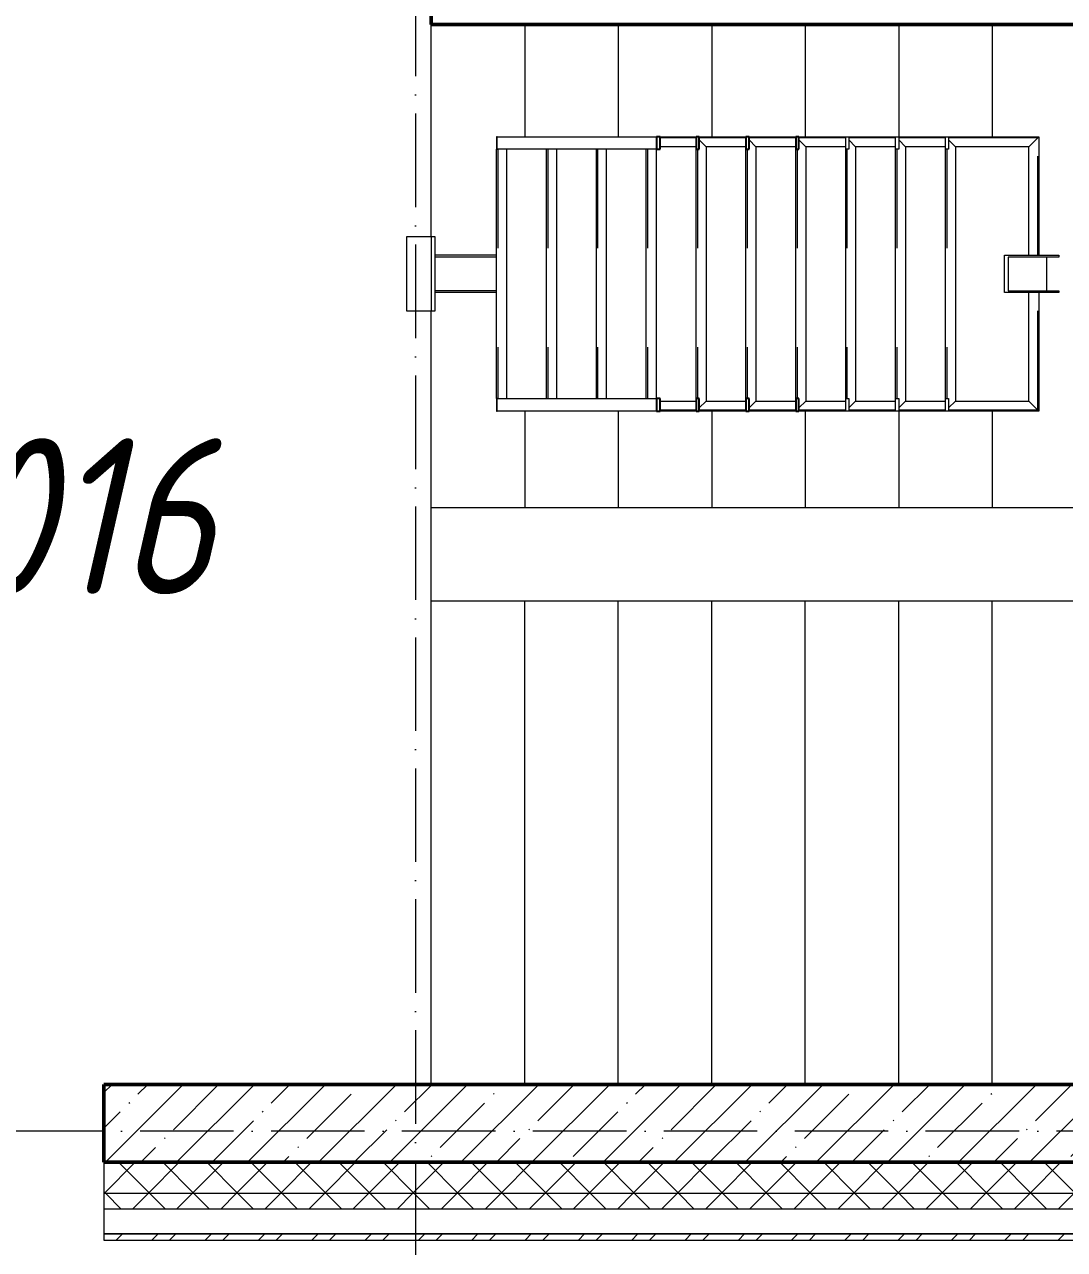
# Model space of a CAD drawing. Header units: millimetres. Extents: x -135211 to 49383, y -8033 to 228499.
# Drawn here: x -62247 to -58910, y 182833 to 186763 of the extents above; entities that cross this region are included whole.
import ezdxf

# ---------------------------------------------------------------- set-up
doc = ezdxf.new("R2010")
doc.units = ezdxf.units.MM
doc.linetypes.add('50_200_ШТРИХ_1Т_ш5_п1_п1_', pattern=[700, 500, -100, 0, -100])
doc.linetypes.add('Штрих', pattern=[635, 317.5, -317.5])
for name, color, linetype, lineweight in [('A-FLOR-____-OTLN', 7, 'Continuous', 9), ('A-GENM-____-HDLN', 7, 'Штрих', 9), ('A-GENM-____-MCUT', 7, 'Continuous', 25), ('A-GENM-____-OTLN', 7, 'Continuous', 9), ('A-WALL-____-MCUT', 7, 'Continuous', 13), ('A-WALL-____-MCUT-1', 7, 'Continuous', 9), ('A-WALL-____-MCUT-2', 7, 'Continuous', 50), ('A-WALL-____-PATT-1', 7, 'Continuous', 9), ('A-WALL-FNSH-MCUT-1', 7, 'Continuous', 9), ('S-GRID-____-OTLN-1', 7, '50_200_ШТРИХ_1Т_ш5_п1_п1_', 9), ('S-STRS-____-OTLN-1', 7, 'Continuous', 9), ('Марки помещений', 7, 'Continuous', 9)]:
    doc.layers.add(name, color=color, linetype=linetype, lineweight=lineweight)
doc.styles.add('ISOCPEUR_I_2', font='isocpeui.ttf', dxfattribs={"width": 0.85, "height": 2.3})
pattern_1 = [(45, (-129942.25, 127932.03), (-70.71068, 70.71068), []), (135, (-129942.25, 127932.03), (-70.71068, -70.71068), [])]

# ---------------------------------------------------------------- blocks, each defined once
blk = doc.blocks.new('ОМ_Труба_ГОСТ 8639-82 - ОМ_Труба_ГОСТ 8639-82-26350154-АР1_План отверстий 3 этажа в осях 1-64_Ю-ЯЯ')
at = {"layer": 'A-GENM-____-OTLN'}
for p, q in [((9439.1, 57971), (9439.1, 58091)), ((9439.1, 58091), (9614.1, 58091)), ((9614.1, 58085), (9451.2, 58085)), ((9451.2, 58085), (9451.2, 57977)), ((9574, 58085), (9574, 57977)), ((9614.1, 58091), (9614.1, 58085)), ((9614.1, 57971), (9439.1, 57971)), ((9451.2, 57977), (9614.1, 57977)), ((9614.1, 57977), (9614.1, 57971))]:
    blk.add_line(p, q, dxfattribs=at)
blk = doc.blocks.new('ОМ_Уголок_ГОСТ 8509-93 - ОМ_Уголок_ГОСТ 8509-93-26349651-АР1_План отверстий 3 этажа в осях 1-64_Ю-ЯЯ')
at = {"layer": 'A-GENM-____-HDLN'}
for p, q in [((4, -4), (380, -4)), ((500, -4), (876, -4))]:
    blk.add_line(p, q, dxfattribs=at)
at = {"layer": 'A-GENM-____-OTLN'}
for p, q in [((380, 0), (0, 0)), ((32, -32), (0, 0)), ((32, -32), (380, -32)), ((880, 0), (500, 0)), ((500, -32), (848, -32)), ((880, 0), (848, -32))]:
    blk.add_line(p, q, dxfattribs=at)
blk = doc.blocks.new('ОМ_Уголок_ГОСТ 8509-93 - ОМ_Уголок_ГОСТ 8509-93-V149-АР1_План отверстий 3 этажа в осях 1-64_Ю-ЯЯ')
at = {"layer": 'A-GENM-____-HDLN'}
blk.add_line((40, -4), (840, -4), dxfattribs=at)
at = {"layer": 'A-GENM-____-OTLN'}
for p, q in [((32, -32), (10, -10)), ((32, -32), (848, -32)), ((840, 0), (40, 0)), ((870, -10), (848, -32))]:
    blk.add_line(p, q, dxfattribs=at)
blk = doc.blocks.new('ОМ_Уголок_ГОСТ 8509-93 - ОМ_Уголок_ГОСТ 8509-93-19082047-АР1_План отверстий 3 этажа в осях 1-64_Ю-ЯЯ')
at = {"layer": 'A-GENM-____-HDLN'}
blk.add_line((10, -4), (296, -4), dxfattribs=at)
at = {"layer": 'A-GENM-____-OTLN'}
for p, q in [((300, 0), (10, 0)), ((32, -32), (10, -10)), ((32, -32), (268, -32)), ((300, 0), (268, -32))]:
    blk.add_line(p, q, dxfattribs=at)
blk = doc.blocks.new('ОМ_Уголок_ГОСТ 8509-93 - ОМ_Уголок_ГОСТ 8509-93-V150-АР1_План отверстий 3 этажа в осях 1-64_Ю-ЯЯ')
at = {"layer": 'A-GENM-____-HDLN'}
blk.add_line((4, -4), (290, -4), dxfattribs=at)
at = {"layer": 'A-GENM-____-OTLN'}
for p, q in [((290, 0), (0, 0)), ((32, -32), (0, 0)), ((32, -32), (268, -32)), ((290, -10), (268, -32))]:
    blk.add_line(p, q, dxfattribs=at)
blk = doc.blocks.new('ОМ_Уголок_ГОСТ 8509-93 - ОМ_Уголок_ГОСТ 8509-93-V151-АР1_План отверстий 3 этажа в осях 1-64_Ю-ЯЯ')
at = {"layer": 'A-GENM-____-HDLN'}
blk.add_line((10, -4), (160, -4), dxfattribs=at)
at = {"layer": 'A-GENM-____-OTLN'}
for p, q in [((160, 0), (10, 0)), ((32, -32), (10, -10)), ((32, -32), (160, -32))]:
    blk.add_line(p, q, dxfattribs=at)
blk = doc.blocks.new('ОМ_Уголок_ГОСТ 8509-93 - ОМ_Уголок_ГОСТ 8509-93-V152-АР1_План отверстий 3 этажа в осях 1-64_Ю-ЯЯ')
at = {"layer": 'A-GENM-____-HDLN'}
blk.add_line((140, -4), (290, -4), dxfattribs=at)
at = {"layer": 'A-GENM-____-OTLN'}
for p, q in [((290, 0), (140, 0)), ((140, -32), (268, -32)), ((290, -10), (268, -32))]:
    blk.add_line(p, q, dxfattribs=at)
blk = doc.blocks.new('ОМ_Уголок_ГОСТ 8509-93 - ОМ_Уголок_ГОСТ 8509-93-V153-АР1_План отверстий 3 этажа в осях 1-64_Ю-ЯЯ')
at = {"layer": 'A-GENM-____-HDLN'}
blk.add_line((40, -4), (840, -4), dxfattribs=at)
at = {"layer": 'A-GENM-____-OTLN'}
for p, q in [((840, 0), (40, 0)), ((40, -32), (840, -32))]:
    blk.add_line(p, q, dxfattribs=at)
blk = doc.blocks.new('ОМ_Уголок_ГОСТ 8509-93 - ОМ_Уголок_ГОСТ 8509-93-V154-АР1_План отверстий 3 этажа в осях 1-64_Ю-ЯЯ')
at = {"layer": 'A-GENM-____-HDLN'}
blk.add_line((44.3, -4), (160, -4), dxfattribs=at)
at = {"layer": 'A-GENM-____-OTLN'}
for p, q in [((160, 0), (44.3, 0)), ((44.3, -32), (160, -32))]:
    blk.add_line(p, q, dxfattribs=at)
blk = doc.blocks.new('ОМ_Уголок_ГОСТ 8509-93 - ОМ_Уголок_ГОСТ 8509-93-V155-АР1_План отверстий 3 этажа в осях 1-64_Ю-ЯЯ')
at = {"layer": 'A-GENM-____-HDLN'}
blk.add_line((140, -4), (255.7, -4), dxfattribs=at)
at = {"layer": 'A-GENM-____-OTLN'}
for p, q in [((255.7, 0), (140, 0)), ((140, -32), (255.7, -32))]:
    blk.add_line(p, q, dxfattribs=at)
blk = doc.blocks.new('ОМ_Труба_ГОСТ 8639-82 - ОМ_Труба_ГОСТ 8639-82-26527904-АР1_План отверстий 3 этажа в осях 1-64_Ю-ЯЯ')
at = {"layer": 'A-GENM-____-HDLN'}
for p, q in [((7810, 58085), (7611.5, 58085)), ((7810, 57977), (7611.5, 57977))]:
    blk.add_line(p, q, dxfattribs=at)
at = {"layer": 'A-GENM-____-OTLN'}
for p, q in [((7810, 58091), (7611.5, 58091)), ((7810, 57971), (7611.5, 57971))]:
    blk.add_line(p, q, dxfattribs=at)
blk = doc.blocks.new('ОМ_Уголок_ГОСТ 8510-86 - ОМ_Уголок_ГОСТ 8510-86-19082066-АР1_План отверстий 3 этажа в осях 1-64_Ю-ЯЯ')
at = {"layer": 'A-GENM-____-OTLN'}
for p, q in [((0, 0), (0, -90)), ((240, 0), (0, 0)), ((0, -10), (240, -10)), ((240, -90), (240, 0)), ((0, -90), (240, -90))]:
    blk.add_line(p, q, dxfattribs=at)
blk = doc.blocks.new('ОМ_Полоса_Трапеция прямоугольная_Прокат_ГОСТ 103-2006 - ОМ_Полоса_Трапеция прямоугольная_Прокат_ГОСТ 103-2006-19082130-АР1_План отверстий 3 этажа в осях 1-64_Ю-ЯЯ')
at = {"layer": 'A-GENM-____-OTLN'}
for p, q in [((9250, 58471), (9260, 58471)), ((9250, 58431), (9250, 58471)), ((9260, 58471), (9260, 58431)), ((9260, 58431), (9250, 58431))]:
    blk.add_line(p, q, dxfattribs=at)
blk = doc.blocks.new('ОМ_Полоса_Трапеция прямоугольная_Прокат_ГОСТ 103-2006 - ОМ_Полоса_Трапеция прямоугольная_Прокат_ГОСТ 103-2006-V157-АР1_План отверстий 3 этажа в осях 1-64_Ю-ЯЯ')
at = {"layer": 'A-GENM-____-MCUT'}
for p, q in [((8780, 58471), (8770, 58471)), ((8770, 58471), (8770, 58431)), ((8780, 58431), (8780, 58471)), ((8770, 58431), (8780, 58431))]:
    blk.add_line(p, q, dxfattribs=at)
blk = doc.blocks.new('ОМ_Полоса_Трапеция прямоугольная_Прокат_ГОСТ 103-2006 - ОМ_Полоса_Трапеция прямоугольная_Прокат_ГОСТ 103-2006-V158-АР1_План отверстий 3 этажа в осях 1-64_Ю-ЯЯ')
at = {"layer": 'A-GENM-____-MCUT'}
for p, q in [((8620, 58471), (8610, 58471)), ((8610, 58471), (8610, 58431)), ((8620, 58431), (8620, 58471)), ((8610, 58431), (8620, 58431))]:
    blk.add_line(p, q, dxfattribs=at)
blk = doc.blocks.new('ОМ_Полоса_Трапеция прямоугольная_Прокат_ГОСТ 103-2006 - ОМ_Полоса_Трапеция прямоугольная_Прокат_ГОСТ 103-2006-V159-АР1_План отверстий 3 этажа в осях 1-64_Ю-ЯЯ')
at = {"layer": 'A-GENM-____-MCUT'}
for p, q in [((8460, 58471), (8450, 58471)), ((8450, 58471), (8450, 58431)), ((8460, 58431), (8460, 58471)), ((8450, 58431), (8460, 58431))]:
    blk.add_line(p, q, dxfattribs=at)
blk = doc.blocks.new('ОМ_Полоса_Прокат_ГОСТ 103-2006 - ОМ_Полоса_Прокат_ГОСТ 103-2006-19082131-АР1_План отверстий 3 этажа в осях 1-64_Ю-ЯЯ')
at = {"layer": 'A-GENM-____-OTLN'}
for p, q in [((69211.3, 58471), (69210, 58471)), ((69210, 58471), (69210, 58431)), ((69210, 58431), (69211.3, 58431))]:
    blk.add_line(p, q, dxfattribs=at)
blk = doc.blocks.new('ОМ_Полоса_Прокат_ГОСТ 103-2006 - ОМ_Полоса_Прокат_ГОСТ 103-2006-20723456-АР1_План отверстий 3 этажа в осях 1-64_Ю-ЯЯ')
at = {"layer": 'A-GENM-____-MCUT'}
for p, q in [((8334.3, 58471), (8322.8, 58471)), ((8322.8, 58471), (8322.8, 58431)), ((8334.3, 58431), (8334.3, 58471)), ((8322.8, 58431), (8334.3, 58431))]:
    blk.add_line(p, q, dxfattribs=at)
at = {"layer": 'A-GENM-____-OTLN'}
for p, q in [((7811.3, 58431), (7811.3, 58471)), ((7811.3, 58471), (8322.8, 58471)), ((8322.8, 58431), (7811.3, 58431))]:
    blk.add_line(p, q, dxfattribs=at)
blk = doc.blocks.new('ОМ_Полоса_Трапеция прямоугольная_Прокат_ГОСТ 103-2006 - ОМ_Полоса_Трапеция прямоугольная_Прокат_ГОСТ 103-2006-19082170-АР1_План отверстий 3 этажа в осях 1-64_Ю-ЯЯ')
at = {"layer": 'A-GENM-____-OTLN'}
for p, q in [((9250, 57631), (9260, 57631)), ((9250, 57591), (9250, 57631)), ((9260, 57631), (9260, 57591)), ((9260, 57591), (9250, 57591))]:
    blk.add_line(p, q, dxfattribs=at)
blk = doc.blocks.new('ОМ_Полоса_Трапеция прямоугольная_Прокат_ГОСТ 103-2006 - ОМ_Полоса_Трапеция прямоугольная_Прокат_ГОСТ 103-2006-V160-АР1_План отверстий 3 этажа в осях 1-64_Ю-ЯЯ')
at = {"layer": 'A-GENM-____-MCUT'}
for p, q in [((8780, 57631), (8770, 57631)), ((8770, 57631), (8770, 57591)), ((8780, 57591), (8780, 57631)), ((8770, 57591), (8780, 57591))]:
    blk.add_line(p, q, dxfattribs=at)
blk = doc.blocks.new('ОМ_Полоса_Трапеция прямоугольная_Прокат_ГОСТ 103-2006 - ОМ_Полоса_Трапеция прямоугольная_Прокат_ГОСТ 103-2006-V161-АР1_План отверстий 3 этажа в осях 1-64_Ю-ЯЯ')
at = {"layer": 'A-GENM-____-MCUT'}
for p, q in [((8620, 57631), (8610, 57631)), ((8610, 57631), (8610, 57591)), ((8620, 57591), (8620, 57631)), ((8610, 57591), (8620, 57591))]:
    blk.add_line(p, q, dxfattribs=at)
blk = doc.blocks.new('ОМ_Полоса_Трапеция прямоугольная_Прокат_ГОСТ 103-2006 - ОМ_Полоса_Трапеция прямоугольная_Прокат_ГОСТ 103-2006-V162-АР1_План отверстий 3 этажа в осях 1-64_Ю-ЯЯ')
at = {"layer": 'A-GENM-____-MCUT'}
for p, q in [((8460, 57631), (8450, 57631)), ((8450, 57631), (8450, 57591)), ((8460, 57591), (8460, 57631)), ((8450, 57591), (8460, 57591))]:
    blk.add_line(p, q, dxfattribs=at)
blk = doc.blocks.new('ОМ_Полоса_Прокат_ГОСТ 103-2006 - ОМ_Полоса_Прокат_ГОСТ 103-2006-19082171-АР1_План отверстий 3 этажа в осях 1-64_Ю-ЯЯ')
at = {"layer": 'A-GENM-____-OTLN'}
for p, q in [((98800, 49942.4), (98800, 49941)), ((98800, 49941), (98840, 49941)), ((98840, 49941), (98840, 49942.4))]:
    blk.add_line(p, q, dxfattribs=at)
blk = doc.blocks.new('ОМ_Полоса_Прокат_ГОСТ 103-2006 - ОМ_Полоса_Прокат_ГОСТ 103-2006-20723498-АР1_План отверстий 3 этажа в осях 1-64_Ю-ЯЯ')
at = {"layer": 'A-GENM-____-MCUT'}
for p, q in [((8334.3, 57631), (8322.8, 57631)), ((8322.8, 57631), (8322.8, 57591)), ((8334.3, 57591), (8334.3, 57631)), ((8322.8, 57591), (8334.3, 57591))]:
    blk.add_line(p, q, dxfattribs=at)
at = {"layer": 'A-GENM-____-OTLN'}
for p, q in [((7811.3, 57591), (7811.3, 57631)), ((7811.3, 57631), (8322.8, 57631)), ((8322.8, 57591), (7811.3, 57591))]:
    blk.add_line(p, q, dxfattribs=at)

msp = doc.modelspace()

# ---------------------------------------------------------------- hatches: boundary and pattern name
at = {"layer": 'A-WALL-____-PATT-1'}
h = msp.add_hatch(dxfattribs=at)
h.set_pattern_fill('FP_12', color=256, style=0, pattern_type=2)
h.set_pattern_definition([(45, (-129942.25, 127932.03), (-114.04925, 114.04925), []), (45, (-129828.2, 127932.03), (-114.04925, 114.04925), [201.612, -40.322, 3.353, -36.97])])
h.paths.add_polyline_path([(-55492.3, 183113.1), (-55492.3, 183363.1), (-61992.3, 183363.1), (-61992.3, 183113.1), (-55542.3, 183113.1)], flags=0)
h = msp.add_hatch(dxfattribs=at)
h.set_pattern_fill('FP_4', color=256, style=0, pattern_type=2)
h.set_pattern_definition(pattern_1)
h.paths.add_polyline_path([(-55722.8, 183013.1), (-55642.3, 183013.1), (-55642.3, 183113.1), (-61992.3, 183113.1), (-61992.3, 183013.1), (-59257.7, 183013.1)], flags=0)
h.paths.add_polyline_path([(-66327.6, 183013.1), (-65942.3, 183013.1), (-65942.3, 183107.1), (-66017.3, 183107.1), (-66017.3, 183113.1), (-66967.3, 183113.1), (-66967.3, 183107.1), (-67042.3, 183107.1), (-67042.3, 183013.1), (-66692.3, 183013.1)], flags=0)
h.paths.add_polyline_path([(-64560.1, 183013.1), (-62992.3, 183013.1), (-62992.3, 183113.1), (-64867.3, 183113.1), (-64867.3, 183107.1), (-64942.3, 183107.1), (-64942.3, 183013.1)], flags=0)
h.paths.add_polyline_path([(-69967.3, 183013.1), (-68842.3, 183013.1), (-68842.3, 183107.1), (-68917.3, 183107.1), (-68917.3, 183113.1), (-69967.3, 183113.1), (-69967.3, 183107.1), (-70042.3, 183107.1), (-70042.3, 183013.1), (-70036.3, 183013.1)], flags=0)
h.paths.add_polyline_path([(-71842.3, 183013.1), (-71842.3, 183107.1), (-71917.3, 183107.1), (-71917.3, 183113.1), (-72967.3, 183113.1), (-72967.3, 183107.1), (-73042.3, 183107.1), (-73042.3, 183013.1), (-72513.7, 183013.1)], flags=0)
h.paths.add_polyline_path([(-75967.3, 183013.1), (-74842.3, 183013.1), (-74842.3, 183107.1), (-74917.3, 183107.1), (-74917.3, 183113.1), (-75967.3, 183113.1), (-75967.3, 183107.1), (-76042.3, 183107.1), (-76042.3, 183013.1)], flags=0)
h.paths.add_polyline_path([(-77917.3, 183013.1), (-77842.3, 183013.1), (-77842.3, 183107.1), (-77917.3, 183107.1), (-77917.3, 183113.1), (-78967.3, 183113.1), (-78967.3, 183107.1), (-79042.3, 183107.1), (-79042.3, 183013.1), (-78699.8, 183013.1)], flags=0)
h.paths.add_polyline_path([(-81692.3, 183013.1), (-80842.3, 183013.1), (-80842.3, 183107.1), (-80917.3, 183107.1), (-80917.3, 183113.1), (-81967.3, 183113.1), (-81967.3, 183107.1), (-82042.3, 183107.1), (-82042.3, 183013.1), (-81967.3, 183013.1)], flags=0)
h.paths.add_polyline_path([(-84002.2, 183013.1), (-83842.3, 183013.1), (-83842.3, 183107.1), (-83917.3, 183107.1), (-83917.3, 183113.1), (-85517.3, 183113.1), (-85517.3, 183107.1), (-85592.3, 183107.1), (-85592.3, 183013.1), (-84885.9, 183013.1)], flags=0)
h.paths.add_polyline_path([(-87537.1, 183013.1), (-87392.3, 183013.1), (-87392.3, 183107.1), (-87467.3, 183107.1), (-87467.3, 183113.1), (-88517.3, 183113.1), (-88517.3, 183107.1), (-88592.3, 183107.1), (-88592.3, 183013.1)], flags=0)
h.paths.add_polyline_path([(-90392.3, 183013.1), (-90392.3, 183107.1), (-90467.3, 183107.1), (-90467.3, 183113.1), (-91517.3, 183113.1), (-91517.3, 183107.1), (-91592.3, 183107.1), (-91592.3, 183013.1), (-91072.1, 183013.1)], flags=0)
h.paths.add_polyline_path([(-93723.3, 183013.1), (-93392.3, 183013.1), (-93392.3, 183107.1), (-93467.3, 183107.1), (-93467.3, 183113.1), (-94517.3, 183113.1), (-94517.3, 183107.1), (-94592.3, 183107.1), (-94592.3, 183013.1), (-94165.1, 183013.1)], flags=0)
h.paths.add_polyline_path([(-97517.3, 183013.1), (-96392.3, 183013.1), (-96392.3, 183107.1), (-96467.3, 183107.1), (-96467.3, 183113.1), (-97517.3, 183113.1), (-97517.3, 183107.1), (-97592.3, 183107.1), (-97592.3, 183013.1), (-97586.3, 183013.1)], flags=0)
h.paths.add_polyline_path([(-100592.3, 183013.1), (-99392.3, 183013.1), (-99392.3, 183107.1), (-99467.3, 183107.1), (-99467.3, 183113.1), (-100517.3, 183113.1), (-100517.3, 183107.1), (-100592.3, 183107.1)], flags=0)
h.paths.add_polyline_path([(-102392.3, 183013.1), (-102392.3, 183107.1), (-102467.3, 183107.1), (-102467.3, 183113.1), (-103517.3, 183113.1), (-103517.3, 183107.1), (-103592.3, 183107.1), (-103592.3, 183013.1), (-102560.6, 183013.1)], flags=0)
h.paths.add_polyline_path([(-106517.3, 183013.1), (-105392.3, 183013.1), (-105392.3, 183107.1), (-105467.3, 183107.1), (-105467.3, 183113.1), (-106517.3, 183113.1), (-106517.3, 183107.1), (-106592.3, 183107.1), (-106592.3, 183013.1), (-106586.3, 183013.1)], flags=0)
h.paths.add_polyline_path([(-108392.3, 183013.1), (-108392.3, 183107.1), (-108467.3, 183107.1), (-108467.3, 183113.1), (-109517.3, 183113.1), (-109517.3, 183107.1), (-109592.3, 183107.1), (-109592.3, 183013.1), (-108467.3, 183013.1)], flags=0)
h.paths.add_polyline_path([(-111742.3, 183013.1), (-111392.3, 183013.1), (-111392.3, 183107.1), (-111467.3, 183107.1), (-111467.3, 183113.1), (-112517.3, 183113.1), (-112517.3, 183107.1), (-112592.3, 183107.1), (-112592.3, 183013.1), (-112242.3, 183013.1)], flags=0)
h.paths.add_polyline_path([(-113592.3, 183013.1), (-113592.3, 183107.1), (-113667.3, 183107.1), (-113667.3, 183113.1), (-123392.3, 183113.1), (-123392.3, 183013.1), (-114049.1, 183013.1)], flags=0)
h.paths.add_polyline_path([(-124392.3, 183013.1), (-124392.3, 183113.1), (-132392.3, 183113.1), (-132392.3, 183013.1), (-126421.4, 183013.1)], flags=0)
h = msp.add_hatch(dxfattribs=at)
h.set_pattern_fill('FP_4', color=256, style=0, pattern_type=2)
h.set_pattern_definition(pattern_1)
h.paths.add_polyline_path([(-55642.3, 182963.1), (-55642.3, 183013.1), (-61992.3, 183013.1), (-61992.3, 182963.1), (-55722.8, 182963.1)], flags=0)
h.paths.add_polyline_path([(-62992.3, 182963.1), (-62992.3, 183013.1), (-64942.3, 183013.1), (-64942.3, 182963.1), (-64560.1, 182963.1)], flags=0)
h.paths.add_polyline_path([(-68842.3, 182963.1), (-68842.3, 183013.1), (-70042.3, 183013.1), (-70042.3, 182963.1), (-69862.5, 182963.1)], flags=0)
h.paths.add_polyline_path([(-66327.6, 182963.1), (-65942.3, 182963.1), (-65942.3, 183013.1), (-67042.3, 183013.1), (-67042.3, 182963.1)], flags=0)
h.paths.add_polyline_path([(-72513.7, 182963.1), (-71842.3, 182963.1), (-71842.3, 183013.1), (-73042.3, 183013.1), (-73042.3, 182963.1)], flags=0)
h.paths.add_polyline_path([(-74842.3, 182963.1), (-74842.3, 183013.1), (-76042.3, 183013.1), (-76042.3, 182963.1), (-75164.9, 182963.1)], flags=0)
h.paths.add_polyline_path([(-77842.3, 182963.1), (-77842.3, 183013.1), (-79042.3, 183013.1), (-79042.3, 182963.1), (-78699.8, 182963.1)], flags=0)
h.paths.add_polyline_path([(-80842.3, 182963.1), (-80842.3, 183013.1), (-82042.3, 183013.1), (-82042.3, 182963.1), (-81351, 182963.1)], flags=0)
h.paths.add_polyline_path([(-83842.3, 182963.1), (-83842.3, 183013.1), (-85592.3, 183013.1), (-85592.3, 182963.1), (-84002.2, 182963.1)], flags=0)
h.paths.add_polyline_path([(-87392.3, 182963.1), (-87392.3, 183013.1), (-88592.3, 183013.1), (-88592.3, 182963.1), (-87537.1, 182963.1)], flags=0)
h.paths.add_polyline_path([(-90392.3, 182963.1), (-90392.3, 183013.1), (-91592.3, 183013.1), (-91592.3, 182963.1), (-91072.1, 182963.1)], flags=0)
h.paths.add_polyline_path([(-93392.3, 182963.1), (-93392.3, 183013.1), (-94592.3, 183013.1), (-94592.3, 182963.1), (-93723.3, 182963.1)], flags=0)
h.paths.add_polyline_path([(-97592.3, 182963.1), (-96392.3, 182963.1), (-96392.3, 183013.1), (-97592.3, 183013.1)], flags=0)
h.paths.add_polyline_path([(-99909.4, 182963.1), (-99392.3, 182963.1), (-99392.3, 183013.1), (-100592.3, 183013.1), (-100592.3, 182963.1)], flags=0)
h.paths.add_polyline_path([(-102560.6, 182963.1), (-102392.3, 182963.1), (-102392.3, 183013.1), (-103592.3, 183013.1), (-103592.3, 182963.1), (-103444.3, 182963.1)], flags=0)
h.paths.add_polyline_path([(-105392.3, 182963.1), (-105392.3, 183013.1), (-106592.3, 183013.1), (-106592.3, 182963.1), (-106095.5, 182963.1)], flags=0)
h.paths.add_polyline_path([(-108746.7, 182963.1), (-108392.3, 182963.1), (-108392.3, 183013.1), (-109592.3, 183013.1), (-109592.3, 182963.1)], flags=0)
h.paths.add_polyline_path([(-111397.9, 182963.1), (-111392.3, 182963.1), (-111392.3, 183013.1), (-112592.3, 183013.1), (-112592.3, 182963.1), (-112281.6, 182963.1)], flags=0)
h.paths.add_polyline_path([(-114049.1, 182963.1), (-113592.3, 182963.1), (-113592.3, 183013.1), (-123392.3, 183013.1), (-123392.3, 182963.1), (-115816.6, 182963.1)], flags=0)
h.paths.add_polyline_path([(-124392.3, 182963.1), (-124392.3, 183013.1), (-132492.3, 183013.1), (-132492.3, 182963.1), (-126421.4, 182963.1)], flags=0)
h = msp.add_hatch(dxfattribs=at)
h.set_pattern_fill('FP_6', color=256, style=0, pattern_type=2)
h.set_pattern_definition([(45, (-129942.25, 127932.03), (-85.53659, 85.53659), []), (45, (-129885.23, 127932.03), (-85.53659, 85.53659), [])])
h.paths.add_polyline_path([(-55742.3, 182863.1), (-55742.3, 182883.1), (-61992.3, 182883.1), (-61992.3, 182863.1), (-59257.7, 182863.1)], flags=0)
h.paths.add_polyline_path([(-62992.3, 182863.1), (-62992.3, 182883.1), (-64942.3, 182883.1), (-64942.3, 182863.1), (-64560.1, 182863.1)], flags=0)
h.paths.add_polyline_path([(-67042.3, 182863.1), (-65942.3, 182863.1), (-65942.3, 182883.1), (-67042.3, 182883.1)], flags=0)
h.paths.add_polyline_path([(-69422.3, 182863.1), (-68842.3, 182863.1), (-68842.3, 182883.1), (-69422.3, 182883.1)], flags=0)

# ---------------------------------------------------------------- linework, layer by layer
at = {"layer": 'A-FLOR-____-OTLN'}
for p, q in [((-60942.3, 186083.1), (-60942.3, 186763.1)), ((-60942.3, 183363.1), (-60942.3, 185843.1))]:
    msp.add_line(p, q, dxfattribs=at)
at = {"layer": 'A-WALL-____-MCUT'}
for p, q in [((-61992.3, 183113.1), (-61992.3, 182883.1)), ((-61992.3, 182883.1), (-55642.3, 182883.1))]:
    msp.add_line(p, q, dxfattribs=at)
at = {"layer": 'A-WALL-____-MCUT-1'}
for p, q in [((-55642.3, 183013.1), (-61992.3, 183013.1)), ((-55642.3, 182963.1), (-61992.3, 182963.1))]:
    msp.add_line(p, q, dxfattribs=at)
at = {"layer": 'A-WALL-____-MCUT-2'}
for p, q in [((-60942.3, 187013.1), (-60942.3, 186763.1)), ((-60942.3, 186763.1), (-55492.3, 186763.1)), ((-55492.3, 183363.1), (-61992.3, 183363.1)), ((-61992.3, 183363.1), (-61992.3, 183113.1)), ((-55642.3, 183113.1), (-61992.3, 183113.1)), ((-61992.3, 183113.1), (-55492.3, 183113.1))]:
    msp.add_line(p, q, dxfattribs=at)
at = {"layer": 'A-WALL-FNSH-MCUT-1'}
for p, q in [((-55742.3, 182883.1), (-61992.3, 182883.1)), ((-61992.3, 182883.1), (-61992.3, 182863.1)), ((-61992.3, 182863.1), (-55742.3, 182863.1))]:
    msp.add_line(p, q, dxfattribs=at)
at = {"layer": 'S-GRID-____-OTLN-1', "color": 251, "ltscale": 0.6, "true_color": 0x636466}
for p, q in [((-60992.3, 218824.9), (-60992.3, 180823.6)), ((-25867.8, 183213.1), (-134611, 183213.1))]:
    msp.add_line(p, q, dxfattribs=at)
at = {"layer": 'S-STRS-____-OTLN-1'}
for p, q in [((-60642.3, 186763.1), (-60642.3, 186403.1)), ((-60642.3, 186763.1), (-60642.3, 186403.1)), ((-60342.3, 186763.1), (-60342.3, 186403.1)), ((-60342.3, 186763.1), (-60342.3, 186403.1)), ((-60042.3, 186763.1), (-60042.3, 186403.1)), ((-60042.3, 186763.1), (-60042.3, 186403.1)), ((-59742.3, 186763.1), (-59742.3, 186403.1)), ((-59742.3, 186763.1), (-59742.3, 186403.1)), ((-59442.3, 186763.1), (-59442.3, 186403.1)), ((-59442.3, 186763.1), (-59442.3, 186403.1)), ((-59142.3, 186763.1), (-59142.3, 186403.1)), ((-59142.3, 186763.1), (-59142.3, 186403.1)), ((-60642.3, 185523.1), (-60642.3, 185213.1)), ((-60642.3, 185523.1), (-60642.3, 185213.1)), ((-60342.3, 185523.1), (-60342.3, 185213.1)), ((-60342.3, 185523.1), (-60342.3, 185213.1)), ((-60042.3, 185523.1), (-60042.3, 185213.1)), ((-60042.3, 185523.1), (-60042.3, 185213.1)), ((-59742.3, 185523.1), (-59742.3, 185213.1)), ((-59742.3, 185523.1), (-59742.3, 185213.1)), ((-59442.3, 185523.1), (-59442.3, 185213.1)), ((-59442.3, 185523.1), (-59442.3, 185213.1)), ((-59142.3, 185523.1), (-59142.3, 185213.1)), ((-59142.3, 185523.1), (-59142.3, 185213.1)), ((-60942.3, 185213.1), (-60642.3, 185213.1)), ((-60642.3, 185213.1), (-60342.3, 185213.1)), ((-60342.3, 185213.1), (-60042.3, 185213.1)), ((-60042.3, 185213.1), (-59742.3, 185213.1)), ((-59742.3, 185213.1), (-59442.3, 185213.1)), ((-59442.3, 185213.1), (-59142.3, 185213.1)), ((-59142.3, 185213.1), (-58842.3, 185213.1)), ((-60942.3, 183363.1), (-60942.3, 184913.1)), ((-60642.3, 184913.1), (-60942.3, 184913.1)), ((-60342.3, 184913.1), (-60642.3, 184913.1)), ((-60642.3, 183363.1), (-60642.3, 184913.1)), ((-60642.3, 183363.1), (-60642.3, 184913.1)), ((-60042.3, 184913.1), (-60342.3, 184913.1)), ((-60342.3, 183363.1), (-60342.3, 184913.1)), ((-60342.3, 183363.1), (-60342.3, 184913.1)), ((-59742.3, 184913.1), (-60042.3, 184913.1)), ((-60042.3, 183363.1), (-60042.3, 184913.1)), ((-60042.3, 183363.1), (-60042.3, 184913.1)), ((-59442.3, 184913.1), (-59742.3, 184913.1)), ((-59742.3, 183363.1), (-59742.3, 184913.1)), ((-59742.3, 183363.1), (-59742.3, 184913.1)), ((-59142.3, 184913.1), (-59442.3, 184913.1)), ((-59442.3, 183363.1), (-59442.3, 184913.1)), ((-59442.3, 183363.1), (-59442.3, 184913.1)), ((-58842.3, 184913.1), (-59142.3, 184913.1)), ((-59142.3, 183363.1), (-59142.3, 184913.1)), ((-59142.3, 183363.1), (-59142.3, 184913.1))]:
    msp.add_line(p, q, dxfattribs=at)

# ---------------------------------------------------------------- block references
at = {"layer": 'A-GENM-____-OTLN'}
for name, p in [('ОМ_Полоса_Прокат_ГОСТ 103-2006 - ОМ_Полоса_Прокат_ГОСТ 103-2006-19082131-АР1_План отверстий 3 этажа в осях 1-64_Ю-ЯЯ', (-129942.3, 127932)), ('ОМ_Полоса_Прокат_ГОСТ 103-2006 - ОМ_Полоса_Прокат_ГОСТ 103-2006-20723456-АР1_План отверстий 3 этажа в осях 1-64_Ю-ЯЯ', (-68542.3, 127932)), ('ОМ_Полоса_Трапеция прямоугольная_Прокат_ГОСТ 103-2006 - ОМ_Полоса_Трапеция прямоугольная_Прокат_ГОСТ 103-2006-V159-АР1_План отверстий 3 этажа в осях 1-64_Ю-ЯЯ', (-68542.3, 127932)), ('ОМ_Полоса_Трапеция прямоугольная_Прокат_ГОСТ 103-2006 - ОМ_Полоса_Трапеция прямоугольная_Прокат_ГОСТ 103-2006-V158-АР1_План отверстий 3 этажа в осях 1-64_Ю-ЯЯ', (-68542.3, 127932)), ('ОМ_Полоса_Трапеция прямоугольная_Прокат_ГОСТ 103-2006 - ОМ_Полоса_Трапеция прямоугольная_Прокат_ГОСТ 103-2006-V157-АР1_План отверстий 3 этажа в осях 1-64_Ю-ЯЯ', (-68542.3, 127932)), ('ОМ_Полоса_Трапеция прямоугольная_Прокат_ГОСТ 103-2006 - ОМ_Полоса_Трапеция прямоугольная_Прокат_ГОСТ 103-2006-19082130-АР1_План отверстий 3 этажа в осях 1-64_Ю-ЯЯ', (-68862.3, 127932)), ('ОМ_Полоса_Трапеция прямоугольная_Прокат_ГОСТ 103-2006 - ОМ_Полоса_Трапеция прямоугольная_Прокат_ГОСТ 103-2006-19082130-АР1_План отверстий 3 этажа в осях 1-64_Ю-ЯЯ', (-68702.3, 127932)), ('ОМ_Полоса_Трапеция прямоугольная_Прокат_ГОСТ 103-2006 - ОМ_Полоса_Трапеция прямоугольная_Прокат_ГОСТ 103-2006-19082130-АР1_План отверстий 3 этажа в осях 1-64_Ю-ЯЯ', (-68542.3, 127932)), ('ОМ_Труба_ГОСТ 8639-82 - ОМ_Труба_ГОСТ 8639-82-26527904-АР1_План отверстий 3 этажа в осях 1-64_Ю-ЯЯ', (-68542.3, 127932)), ('ОМ_Труба_ГОСТ 8639-82 - ОМ_Труба_ГОСТ 8639-82-26350154-АР1_План отверстий 3 этажа в осях 1-64_Ю-ЯЯ', (-68542.3, 127932)), ('ОМ_Полоса_Прокат_ГОСТ 103-2006 - ОМ_Полоса_Прокат_ГОСТ 103-2006-20723498-АР1_План отверстий 3 этажа в осях 1-64_Ю-ЯЯ', (-68542.3, 127932)), ('ОМ_Полоса_Трапеция прямоугольная_Прокат_ГОСТ 103-2006 - ОМ_Полоса_Трапеция прямоугольная_Прокат_ГОСТ 103-2006-V162-АР1_План отверстий 3 этажа в осях 1-64_Ю-ЯЯ', (-68542.3, 127932)), ('ОМ_Полоса_Трапеция прямоугольная_Прокат_ГОСТ 103-2006 - ОМ_Полоса_Трапеция прямоугольная_Прокат_ГОСТ 103-2006-V161-АР1_План отверстий 3 этажа в осях 1-64_Ю-ЯЯ', (-68542.3, 127932)), ('ОМ_Полоса_Трапеция прямоугольная_Прокат_ГОСТ 103-2006 - ОМ_Полоса_Трапеция прямоугольная_Прокат_ГОСТ 103-2006-V160-АР1_План отверстий 3 этажа в осях 1-64_Ю-ЯЯ', (-68542.3, 127932)), ('ОМ_Полоса_Трапеция прямоугольная_Прокат_ГОСТ 103-2006 - ОМ_Полоса_Трапеция прямоугольная_Прокат_ГОСТ 103-2006-19082170-АР1_План отверстий 3 этажа в осях 1-64_Ю-ЯЯ', (-68862.3, 127932)), ('ОМ_Полоса_Трапеция прямоугольная_Прокат_ГОСТ 103-2006 - ОМ_Полоса_Трапеция прямоугольная_Прокат_ГОСТ 103-2006-19082170-АР1_План отверстий 3 этажа в осях 1-64_Ю-ЯЯ', (-68702.3, 127932)), ('ОМ_Полоса_Трапеция прямоугольная_Прокат_ГОСТ 103-2006 - ОМ_Полоса_Трапеция прямоугольная_Прокат_ГОСТ 103-2006-19082170-АР1_План отверстий 3 этажа в осях 1-64_Ю-ЯЯ', (-68542.3, 127932))]:
    msp.add_blockref(name, p, dxfattribs=at)
at = {"layer": 'A-GENM-____-OTLN', "extrusion": (0, 0, -1)}
for name, p in [('ОМ_Уголок_ГОСТ 8509-93 - ОМ_Уголок_ГОСТ 8509-93-V155-АР1_План отверстий 3 этажа в осях 1-64_Ю-ЯЯ', (59952.3, 186403.1)), ('ОМ_Уголок_ГОСТ 8509-93 - ОМ_Уголок_ГОСТ 8509-93-V152-АР1_План отверстий 3 этажа в осях 1-64_Ю-ЯЯ', (59792.3, 186403.1)), ('ОМ_Уголок_ГОСТ 8509-93 - ОМ_Уголок_ГОСТ 8509-93-V152-АР1_План отверстий 3 этажа в осях 1-64_Ю-ЯЯ', (59632.3, 186403.1)), ('ОМ_Уголок_ГОСТ 8509-93 - ОМ_Уголок_ГОСТ 8509-93-V152-АР1_План отверстий 3 этажа в осях 1-64_Ю-ЯЯ', (59472.3, 186403.1)), ('ОМ_Уголок_ГОСТ 8509-93 - ОМ_Уголок_ГОСТ 8509-93-V152-АР1_План отверстий 3 этажа в осях 1-64_Ю-ЯЯ', (59312.3, 186403.1)), ('ОМ_Уголок_ГОСТ 8509-93 - ОМ_Уголок_ГОСТ 8509-93-V152-АР1_План отверстий 3 этажа в осях 1-64_Ю-ЯЯ', (59152.3, 186403.1)), ('ОМ_Уголок_ГОСТ 8509-93 - ОМ_Уголок_ГОСТ 8509-93-V150-АР1_План отверстий 3 этажа в осях 1-64_Ю-ЯЯ', (58992.3, 186403.1))]:
    msp.add_blockref(name, p, dxfattribs=at)
for name, p, rotation in [('ОМ_Уголок_ГОСТ 8509-93 - ОМ_Уголок_ГОСТ 8509-93-V149-АР1_План отверстий 3 этажа в осях 1-64_Ю-ЯЯ', (60092.3, 186403.1), 269.9999999999989), ('ОМ_Уголок_ГОСТ 8509-93 - ОМ_Уголок_ГОСТ 8509-93-V149-АР1_План отверстий 3 этажа в осях 1-64_Ю-ЯЯ', (59932.3, 186403.1), 269.9999999999989), ('ОМ_Уголок_ГОСТ 8509-93 - ОМ_Уголок_ГОСТ 8509-93-V149-АР1_План отверстий 3 этажа в осях 1-64_Ю-ЯЯ', (59772.3, 186403.1), 269.9999999999989), ('ОМ_Уголок_ГОСТ 8509-93 - ОМ_Уголок_ГОСТ 8509-93-V149-АР1_План отверстий 3 этажа в осях 1-64_Ю-ЯЯ', (59612.3, 186403.1), 269.9999999999989), ('ОМ_Уголок_ГОСТ 8509-93 - ОМ_Уголок_ГОСТ 8509-93-V149-АР1_План отверстий 3 этажа в осях 1-64_Ю-ЯЯ', (59452.3, 186403.1), 269.9999999999989), ('ОМ_Уголок_ГОСТ 8509-93 - ОМ_Уголок_ГОСТ 8509-93-V149-АР1_План отверстий 3 этажа в осях 1-64_Ю-ЯЯ', (59292.3, 186403.1), 269.9999999999989), ('ОМ_Уголок_ГОСТ 8509-93 - ОМ_Уголок_ГОСТ 8509-93-26349651-АР1_План отверстий 3 этажа в осях 1-64_Ю-ЯЯ', (58992.3, 185523.1), 89.99999999999908), ('ОМ_Уголок_ГОСТ 8509-93 - ОМ_Уголок_ГОСТ 8509-93-V153-АР1_План отверстий 3 этажа в осях 1-64_Ю-ЯЯ', (60732.3, 186403.1), 269.9999999999989), ('ОМ_Уголок_ГОСТ 8509-93 - ОМ_Уголок_ГОСТ 8509-93-V153-АР1_План отверстий 3 этажа в осях 1-64_Ю-ЯЯ', (60572.3, 186403.1), 269.9999999999989), ('ОМ_Уголок_ГОСТ 8509-93 - ОМ_Уголок_ГОСТ 8509-93-V153-АР1_План отверстий 3 этажа в осях 1-64_Ю-ЯЯ', (60412.3, 186403.1), 269.9999999999989), ('ОМ_Уголок_ГОСТ 8509-93 - ОМ_Уголок_ГОСТ 8509-93-V153-АР1_План отверстий 3 этажа в осях 1-64_Ю-ЯЯ', (60252.3, 186403.1), 269.9999999999989), ('ОМ_Уголок_ГОСТ 8510-86 - ОМ_Уголок_ГОСТ 8510-86-19082066-АР1_План отверстий 3 этажа в осях 1-64_Ю-ЯЯ', (60930.8, 185843.1), 89.99999999999918), ('ОМ_Уголок_ГОСТ 8509-93 - ОМ_Уголок_ГОСТ 8509-93-V154-АР1_План отверстий 3 этажа в осях 1-64_Ю-ЯЯ', (60252.3, 185523.1), 180), ('ОМ_Уголок_ГОСТ 8509-93 - ОМ_Уголок_ГОСТ 8509-93-V151-АР1_План отверстий 3 этажа в осях 1-64_Ю-ЯЯ', (60092.3, 185523.1), 180), ('ОМ_Уголок_ГОСТ 8509-93 - ОМ_Уголок_ГОСТ 8509-93-V151-АР1_План отверстий 3 этажа в осях 1-64_Ю-ЯЯ', (59932.3, 185523.1), 180), ('ОМ_Уголок_ГОСТ 8509-93 - ОМ_Уголок_ГОСТ 8509-93-V151-АР1_План отверстий 3 этажа в осях 1-64_Ю-ЯЯ', (59772.3, 185523.1), 180), ('ОМ_Уголок_ГОСТ 8509-93 - ОМ_Уголок_ГОСТ 8509-93-V151-АР1_План отверстий 3 этажа в осях 1-64_Ю-ЯЯ', (59612.3, 185523.1), 180), ('ОМ_Уголок_ГОСТ 8509-93 - ОМ_Уголок_ГОСТ 8509-93-V151-АР1_План отверстий 3 этажа в осях 1-64_Ю-ЯЯ', (59452.3, 185523.1), 180), ('ОМ_Уголок_ГОСТ 8509-93 - ОМ_Уголок_ГОСТ 8509-93-19082047-АР1_План отверстий 3 этажа в осях 1-64_Ю-ЯЯ', (59292.3, 185523.1), 180)]:
    msp.add_blockref(name, p, dxfattribs=dict(at, rotation=rotation))
at = {"layer": 'A-GENM-____-OTLN', "rotation": 270.0000000000001}
msp.add_blockref('ОМ_Полоса_Прокат_ГОСТ 103-2006 - ОМ_Полоса_Прокат_ГОСТ 103-2006-19082171-АР1_План отверстий 3 этажа в осях 1-64_Ю-ЯЯ', (-110673.3, 284363.1), dxfattribs=at)

# ---------------------------------------------------------------- texts
at = {"layer": 'Марки помещений', "insert": (-62875, 185435.6), "char_height": 500, "width": 737.552, "attachment_point": 1, "style": 'ISOCPEUR_I_2'}
msp.add_mtext('3.016', dxfattribs=at)

doc.saveas('drawing.dxf')
